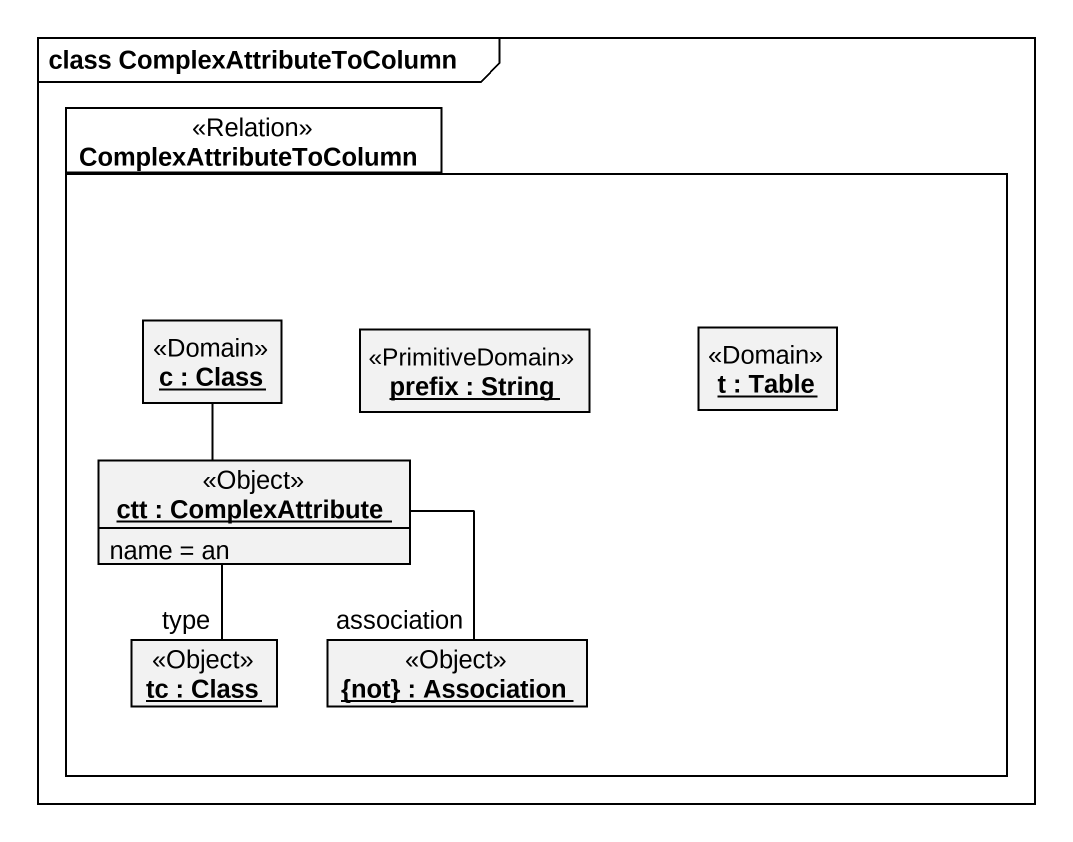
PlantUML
@startuml
mainframe class ComplexAttributeToColumn
hide circle
hide empty members
package ComplexAttributeToColumn <<Relation>> {
  object "c : Class" as c <<Domain>>
  object "prefix : String" as prefix <<PrimitiveDomain>>
  object "t : Table" as t <<Domain>>
  object "ctt : ComplexAttribute" as ctt <<Object>> {
    name = an
  }
  object "tc : Class" as tc <<Object>>
  object "{not} : Association" as not <<Object>>
}
c -- ctt
ctt -- tc : type
ctt -- not : association
@enduml
